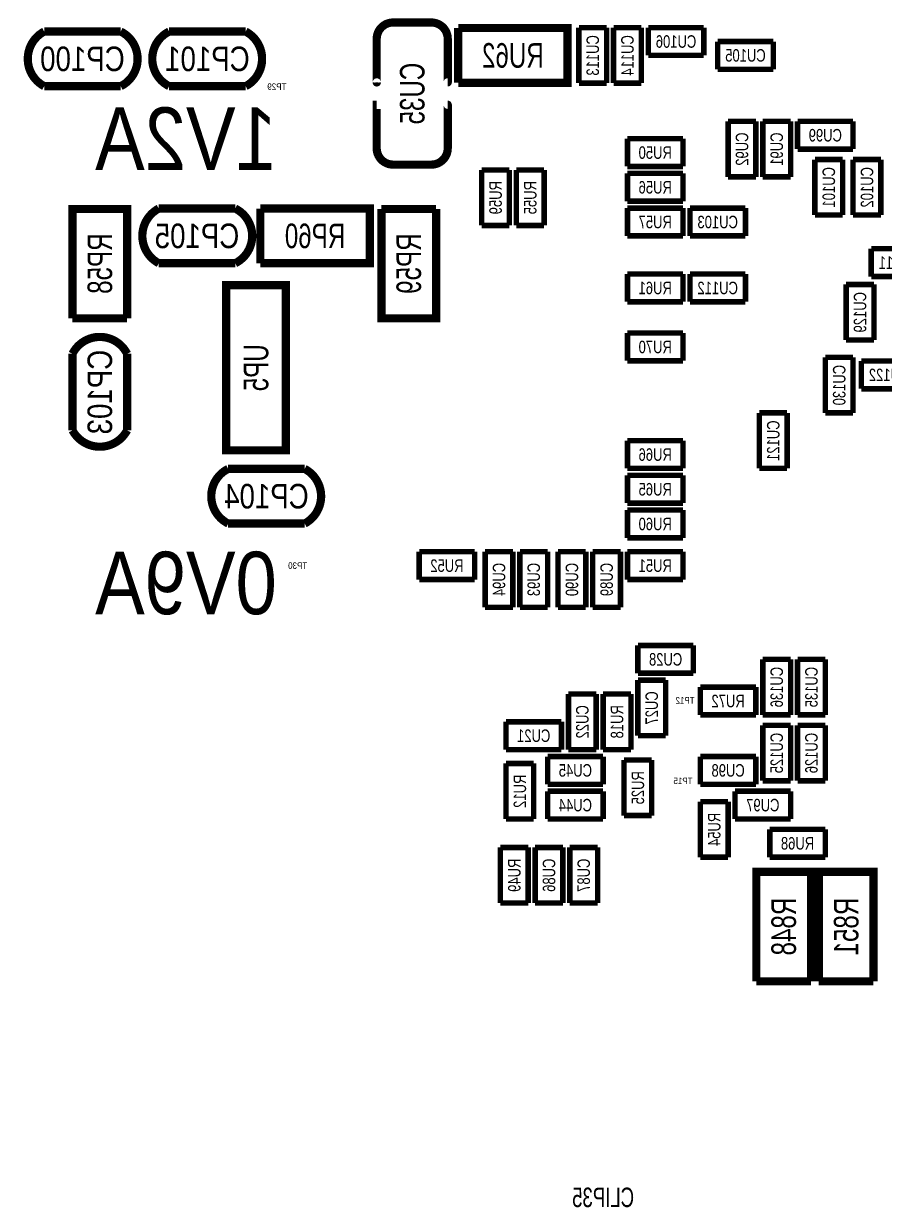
# Model space of a CAD drawing. Extents: x 0 to 194, y 0 to 132.
# Drawn here: x 133.54 to 149.29, y 53.79 to 75.45 of the extents above; entities that cross this region are included whole.
import ezdxf
from ezdxf.enums import TextEntityAlignment as Align

# ---------------------------------------------------------------- set-up
doc = ezdxf.new("R2010")
doc.units = 0
for name, color, linetype in [('BG_SILKSCREEN_BOTTOM', 254, 'CONTINUOUS'), ('PG_SILKSCREEN_BOTTOM', 152, 'CONTINUOUS'), ('PG_SILKSCREEN_BOTTOM_OUTLINE', 152, 'CONTINUOUS'), ('RD_ASSEMBLY_BOTTOM', 142, 'CONTINUOUS')]:
    doc.layers.add(name, color=color, linetype=linetype)

msp = doc.modelspace()

# ---------------------------------------------------------------- linework, layer by layer
at = {"layer": 'PG_SILKSCREEN_BOTTOM', "const_width": 0.14986}
msp.add_lwpolyline([(137.2489, 67.6402), (138.3411, 67.6402), (138.3411, 70.6628), (137.2489, 70.6628), (137.2489, 67.6402)], dxfattribs=at)
at = {"layer": 'PG_SILKSCREEN_BOTTOM_OUTLINE', "const_width": 0.150114}
for points in [[(133.919976, 75.303126, 0.600046), (133.919976, 74.302874)], [(135.320024, 75.303126, -0.618077), (135.320024, 74.302874)], [(136.205976, 74.302874, -0.618077), (136.205976, 75.303126)], [(137.606024, 74.302874, 0.600046), (137.606024, 75.303126)], [(140.0048, 74.372724, -0.919612), (140.002514, 74.372724), (140.002514, 75.167998, -0.41419), (140.302488, 75.467972), (141.002512, 75.467972, -0.41419), (141.302486, 75.167998), (141.302486, 74.37501, -0.414214), (141.3002, 74.372724)], [(140.0048, 73.963276), (140.002514, 73.963276), (140.002514, 73.168002, 0.41419), (140.302488, 72.868028), (141.002512, 72.868028, 0.41419), (141.302486, 73.168002), (141.302486, 73.96099, 0.414214), (141.3002, 73.963276)], [(136.015476, 72.064626, 0.600046), (136.015476, 71.064374)], [(137.415524, 72.064626, -0.618077), (137.415524, 71.064374)], [(134.437374, 69.407024, -0.618077), (135.437626, 69.407024)], [(134.437374, 68.006976, 0.600046), (135.437626, 68.006976)], [(137.285476, 66.301874, -0.618077), (137.285476, 67.302126)], [(138.685524, 66.301874, 0.600046), (138.685524, 67.302126)]]:
    msp.add_lwpolyline(points, format="xyb", dxfattribs=at)
at = {"layer": 'PG_SILKSCREEN_BOTTOM_OUTLINE'}
for points, const_width in [([(135.320024, 75.303126), (133.919976, 75.303126)], 0.150114), ([(136.205976, 75.303126), (137.606024, 75.303126)], 0.150114), ([(141.49324, 75.36688), (143.49476, 75.36688), (143.49476, 74.36612), (141.49324, 74.36612)], 0.150114), ([(141.49324, 74.36612), (141.49324, 75.36688)], 0.150114), ([(144.2085, 75.3745), (143.7005, 75.3745)], 0.100076), ([(143.7005, 75.3745), (143.7005, 74.3585)], 0.100076), ([(144.2085, 74.3585), (144.2085, 75.3745)], 0.100076), ([(144.8435, 75.3745), (144.3355, 75.3745)], 0.100076), ([(144.3355, 75.3745), (144.3355, 74.3585)], 0.100076), ([(144.8435, 74.3585), (144.8435, 75.3745)], 0.100076), ([(145.9865, 75.3745), (144.9705, 75.3745)], 0.100076), ([(144.9705, 75.3745), (144.9705, 74.8665)], 0.100076), ([(145.9865, 74.8665), (145.9865, 75.3745)], 0.100076), ([(147.2565, 75.1205), (146.2405, 75.1205)], 0.100076), ([(146.2405, 75.1205), (146.2405, 74.6125)], 0.100076), ([(147.2565, 74.6125), (147.2565, 75.1205)], 0.100076), ([(144.9705, 74.8665), (145.9865, 74.8665)], 0.100076), ([(146.2405, 74.6125), (147.2565, 74.6125)], 0.100076), ([(135.320024, 74.302874), (133.919976, 74.302874)], 0.150114), ([(136.205976, 74.302874), (137.606024, 74.302874)], 0.150114), ([(143.7005, 74.3585), (144.2085, 74.3585)], 0.100076), ([(144.3355, 74.3585), (144.8435, 74.3585)], 0.100076), ([(146.939, 73.66), (146.431, 73.66)], 0.100076), ([(146.431, 73.66), (146.431, 72.644)], 0.100076), ([(146.939, 72.644), (146.939, 73.66)], 0.100076), ([(147.574, 73.66), (147.066, 73.66)], 0.100076), ([(147.066, 73.66), (147.066, 72.644)], 0.100076), ([(147.574, 72.644), (147.574, 73.66)], 0.100076), ([(148.717, 73.66), (147.701, 73.66)], 0.100076), ([(147.701, 73.66), (147.701, 73.152)], 0.100076), ([(148.717, 73.152), (148.717, 73.66)], 0.100076), ([(145.6055, 73.3425), (144.5895, 73.3425)], 0.100076), ([(144.5895, 73.3425), (144.5895, 72.8345)], 0.100076), ([(145.6055, 72.8345), (145.6055, 73.3425)], 0.100076), ([(147.701, 73.152), (148.717, 73.152)], 0.100076), ([(148.5265, 72.9615), (148.0185, 72.9615)], 0.100076), ([(148.0185, 72.9615), (148.0185, 71.9455)], 0.100076), ([(148.5265, 71.9455), (148.5265, 72.9615)], 0.100076), ([(149.225, 72.9615), (148.717, 72.9615)], 0.100076), ([(148.717, 72.9615), (148.717, 71.9455)], 0.100076), ([(149.225, 71.9455), (149.225, 72.9615)], 0.100076), ([(142.4305, 72.771), (141.9225, 72.771)], 0.100076), ([(141.9225, 72.771), (141.9225, 71.755)], 0.100076), ([(142.4305, 71.755), (142.4305, 72.771)], 0.100076), ([(143.0655, 72.771), (142.5575, 72.771)], 0.100076), ([(142.5575, 72.771), (142.5575, 71.755)], 0.100076), ([(143.0655, 71.755), (143.0655, 72.771)], 0.100076), ([(144.5895, 72.8345), (145.6055, 72.8345)], 0.100076), ([(145.6055, 72.7075), (144.5895, 72.7075)], 0.100076), ([(144.5895, 72.7075), (144.5895, 72.1995)], 0.100076), ([(145.6055, 72.1995), (145.6055, 72.7075)], 0.100076), ([(146.431, 72.644), (146.939, 72.644)], 0.100076), ([(147.066, 72.644), (147.574, 72.644)], 0.100076), ([(134.43712, 70.05574), (134.43712, 72.05726), (135.43788, 72.05726), (135.43788, 70.05574)], 0.150114), ([(137.415524, 72.064626), (136.015476, 72.064626)], 0.150114), ([(137.87374, 72.06488), (139.87526, 72.06488), (139.87526, 71.06412), (137.87374, 71.06412)], 0.150114), ([(137.87374, 71.06412), (137.87374, 72.06488)], 0.150114), ([(141.08938, 72.05726), (141.08938, 70.05574), (140.08862, 70.05574), (140.08862, 72.05726)], 0.150114), ([(140.08862, 72.05726), (141.08938, 72.05726)], 0.150114), ([(144.5895, 72.1995), (145.6055, 72.1995)], 0.100076), ([(145.6055, 72.0725), (144.5895, 72.0725)], 0.100076), ([(144.5895, 72.0725), (144.5895, 71.5645)], 0.100076), ([(145.6055, 71.5645), (145.6055, 72.0725)], 0.100076), ([(146.7485, 72.0725), (145.7325, 72.0725)], 0.100076), ([(145.7325, 72.0725), (145.7325, 71.5645)], 0.100076), ([(146.7485, 71.5645), (146.7485, 72.0725)], 0.100076), ([(148.0185, 71.9455), (148.5265, 71.9455)], 0.100076), ([(148.717, 71.9455), (149.225, 71.9455)], 0.100076), ([(141.9225, 71.755), (142.4305, 71.755)], 0.100076), ([(142.5575, 71.755), (143.0655, 71.755)], 0.100076), ([(144.5895, 71.5645), (145.6055, 71.5645)], 0.100076), ([(145.7325, 71.5645), (146.7485, 71.5645)], 0.100076), ([(150.064978, 71.329042), (149.048978, 71.329042)], 0.100076), ([(149.048978, 71.329042), (149.048978, 70.821042)], 0.100076), ([(137.415524, 71.064374), (136.015476, 71.064374)], 0.150114), ([(145.6055, 70.866), (144.5895, 70.866)], 0.100076), ([(144.5895, 70.866), (144.5895, 70.358)], 0.100076), ([(145.6055, 70.358), (145.6055, 70.866)], 0.100076), ([(146.7485, 70.866), (145.7325, 70.866)], 0.100076), ([(145.7325, 70.866), (145.7325, 70.358)], 0.100076), ([(146.7485, 70.358), (146.7485, 70.866)], 0.100076), ([(149.048978, 70.821042), (150.064978, 70.821042)], 0.100076), ([(149.098, 70.6755), (148.59, 70.6755)], 0.100076), ([(148.59, 70.6755), (148.59, 69.6595)], 0.100076), ([(149.098, 69.6595), (149.098, 70.6755)], 0.100076), ([(144.5895, 70.358), (145.6055, 70.358)], 0.100076), ([(145.7325, 70.358), (146.7485, 70.358)], 0.100076), ([(135.43788, 70.05574), (134.43712, 70.05574)], 0.150114), ([(145.6055, 69.7865), (144.5895, 69.7865)], 0.100076), ([(144.5895, 69.7865), (144.5895, 69.2785)], 0.100076), ([(145.6055, 69.2785), (145.6055, 69.7865)], 0.100076), ([(148.59, 69.6595), (149.098, 69.6595)], 0.100076), ([(134.437374, 69.407024), (134.437374, 68.006976)], 0.150114), ([(135.437626, 69.407024), (135.437626, 68.006976)], 0.150114), ([(144.5895, 69.2785), (145.6055, 69.2785)], 0.100076), ([(148.209, 69.342), (148.209, 68.326)], 0.100076), ([(148.717, 69.342), (148.209, 69.342)], 0.100076), ([(148.717, 68.326), (148.717, 69.342)], 0.100076), ([(149.88413, 69.274944), (148.86813, 69.274944)], 0.100076), ([(148.86813, 69.274944), (148.86813, 68.766944)], 0.100076), ([(148.86813, 68.766944), (149.88413, 68.766944)], 0.100076), ([(147.5105, 68.326), (147.0025, 68.326)], 0.100076), ([(147.0025, 68.326), (147.0025, 67.31)], 0.100076), ([(147.5105, 67.31), (147.5105, 68.326)], 0.100076), ([(148.209, 68.326), (148.717, 68.326)], 0.100076), ([(145.6055, 67.818), (144.5895, 67.818)], 0.100076), ([(144.5895, 67.818), (144.5895, 67.31)], 0.100076), ([(145.6055, 67.31), (145.6055, 67.818)], 0.100076), ([(137.285476, 67.302126), (138.685524, 67.302126)], 0.150114), ([(144.5895, 67.31), (145.6055, 67.31)], 0.100076), ([(147.0025, 67.31), (147.5105, 67.31)], 0.100076), ([(145.6055, 67.183), (144.5895, 67.183)], 0.100076), ([(144.5895, 67.183), (144.5895, 66.675)], 0.100076), ([(145.6055, 66.675), (145.6055, 67.183)], 0.100076), ([(144.5895, 66.675), (145.6055, 66.675)], 0.100076), ([(145.6055, 66.548), (144.5895, 66.548)], 0.100076), ([(144.5895, 66.548), (144.5895, 66.04)], 0.100076), ([(145.6055, 66.04), (145.6055, 66.548)], 0.100076), ([(137.285476, 66.301874), (138.685524, 66.301874)], 0.150114), ([(144.5895, 66.04), (145.6055, 66.04)], 0.100076), ([(141.7955, 65.786), (140.7795, 65.786)], 0.100076), ([(140.7795, 65.786), (140.7795, 65.278)], 0.100076), ([(141.7955, 65.278), (141.7955, 65.786)], 0.100076), ([(141.986, 65.786), (141.986, 64.77)], 0.100076), ([(142.494, 65.786), (141.986, 65.786)], 0.100076), ([(142.494, 64.77), (142.494, 65.786)], 0.100076), ([(142.621, 65.786), (142.621, 64.77)], 0.100076), ([(143.129, 65.786), (142.621, 65.786)], 0.100076), ([(143.129, 64.77), (143.129, 65.786)], 0.100076), ([(143.3195, 65.786), (143.3195, 64.77)], 0.100076), ([(143.8275, 65.786), (143.3195, 65.786)], 0.100076), ([(143.8275, 64.77), (143.8275, 65.786)], 0.100076), ([(143.9545, 65.786), (143.9545, 64.77)], 0.100076), ([(144.4625, 65.786), (143.9545, 65.786)], 0.100076), ([(144.4625, 64.77), (144.4625, 65.786)], 0.100076), ([(145.6055, 65.786), (144.5895, 65.786)], 0.100076), ([(144.5895, 65.786), (144.5895, 65.278)], 0.100076), ([(145.6055, 65.278), (145.6055, 65.786)], 0.100076), ([(140.7795, 65.278), (141.7955, 65.278)], 0.100076), ([(144.5895, 65.278), (145.6055, 65.278)], 0.100076), ([(141.986, 64.77), (142.494, 64.77)], 0.100076), ([(142.621, 64.77), (143.129, 64.77)], 0.100076), ([(143.3195, 64.77), (143.8275, 64.77)], 0.100076), ([(143.9545, 64.77), (144.4625, 64.77)], 0.100076), ([(145.796, 64.0715), (144.78, 64.0715)], 0.100076), ([(144.78, 64.0715), (144.78, 63.5635)], 0.100076), ([(145.796, 63.5635), (145.796, 64.0715)], 0.100076), ([(147.574, 63.8175), (147.066, 63.8175)], 0.100076), ([(147.066, 63.8175), (147.066, 62.8015)], 0.100076), ([(147.574, 62.8015), (147.574, 63.8175)], 0.100076), ([(148.209, 63.8175), (147.701, 63.8175)], 0.100076), ([(147.701, 63.8175), (147.701, 62.8015)], 0.100076), ([(148.209, 62.8015), (148.209, 63.8175)], 0.100076), ([(144.78, 63.5635), (145.796, 63.5635)], 0.100076), ([(144.78, 63.4365), (144.78, 62.4205)], 0.100076), ([(145.288, 63.4365), (144.78, 63.4365)], 0.100076), ([(145.288, 62.4205), (145.288, 63.4365)], 0.100076), ([(143.51, 63.1825), (143.51, 62.1665)], 0.100076), ([(144.018, 63.1825), (143.51, 63.1825)], 0.100076), ([(144.018, 62.1665), (144.018, 63.1825)], 0.100076), ([(144.653, 63.1825), (144.145, 63.1825)], 0.100076), ([(144.145, 63.1825), (144.145, 62.1665)], 0.100076), ([(144.653, 62.1665), (144.653, 63.1825)], 0.100076), ([(146.939, 63.3095), (145.923, 63.3095)], 0.100076), ([(145.923, 63.3095), (145.923, 62.8015)], 0.100076), ([(146.939, 62.8015), (146.939, 63.3095)], 0.100076), ([(145.923, 62.8015), (146.939, 62.8015)], 0.100076), ([(147.066, 62.8015), (147.574, 62.8015)], 0.100076), ([(147.701, 62.8015), (148.209, 62.8015)], 0.100076), ([(143.383, 62.6745), (142.367, 62.6745)], 0.100076), ([(142.367, 62.6745), (142.367, 62.1665)], 0.100076), ([(143.383, 62.1665), (143.383, 62.6745)], 0.100076), ([(147.066, 62.611), (147.066, 61.595)], 0.100076), ([(147.574, 62.611), (147.066, 62.611)], 0.100076), ([(147.574, 61.595), (147.574, 62.611)], 0.100076), ([(147.701, 62.611), (147.701, 61.595)], 0.100076), ([(148.209, 62.611), (147.701, 62.611)], 0.100076), ([(148.209, 61.595), (148.209, 62.611)], 0.100076), ([(144.78, 62.4205), (145.288, 62.4205)], 0.100076), ([(142.367, 62.1665), (143.383, 62.1665)], 0.100076), ([(143.51, 62.1665), (144.018, 62.1665)], 0.100076), ([(144.145, 62.1665), (144.653, 62.1665)], 0.100076), ([(142.875, 61.9125), (142.367, 61.9125)], 0.100076), ([(142.367, 61.9125), (142.367, 60.8965)], 0.100076), ([(142.875, 60.8965), (142.875, 61.9125)], 0.100076), ([(144.145, 62.0395), (143.129, 62.0395)], 0.100076), ([(143.129, 62.0395), (143.129, 61.5315)], 0.100076), ([(144.145, 61.5315), (144.145, 62.0395)], 0.100076), ([(144.526, 61.976), (144.526, 60.96)], 0.100076), ([(145.034, 61.976), (144.526, 61.976)], 0.100076), ([(145.034, 60.96), (145.034, 61.976)], 0.100076), ([(146.939, 62.0395), (145.923, 62.0395)], 0.100076), ([(145.923, 62.0395), (145.923, 61.5315)], 0.100076), ([(146.939, 61.5315), (146.939, 62.0395)], 0.100076), ([(143.129, 61.5315), (144.145, 61.5315)], 0.100076), ([(145.923, 61.5315), (146.939, 61.5315)], 0.100076), ([(147.066, 61.595), (147.574, 61.595)], 0.100076), ([(147.701, 61.595), (148.209, 61.595)], 0.100076), ([(144.145, 61.4045), (143.129, 61.4045)], 0.100076), ([(143.129, 61.4045), (143.129, 60.8965)], 0.100076), ([(144.145, 60.8965), (144.145, 61.4045)], 0.100076), ([(147.574, 61.4045), (146.558, 61.4045)], 0.100076), ([(146.558, 61.4045), (146.558, 60.8965)], 0.100076), ([(147.574, 60.8965), (147.574, 61.4045)], 0.100076), ([(146.431, 61.214), (145.923, 61.214)], 0.100076), ([(145.923, 61.214), (145.923, 60.198)], 0.100076), ([(146.431, 60.198), (146.431, 61.214)], 0.100076), ([(142.367, 60.8965), (142.875, 60.8965)], 0.100076), ([(143.129, 60.8965), (144.145, 60.8965)], 0.100076), ([(144.526, 60.96), (145.034, 60.96)], 0.100076), ([(146.558, 60.8965), (147.574, 60.8965)], 0.100076), ([(148.209, 60.706), (147.193, 60.706)], 0.100076), ([(147.193, 60.706), (147.193, 60.198)], 0.100076), ([(148.209, 60.198), (148.209, 60.706)], 0.100076), ([(142.2654, 60.3758), (142.2654, 59.3598)], 0.100076), ([(142.7734, 60.3758), (142.2654, 60.3758)], 0.100076), ([(142.7734, 59.3598), (142.7734, 60.3758)], 0.100076), ([(143.4084, 60.3758), (142.9004, 60.3758)], 0.100076), ([(142.9004, 60.3758), (142.9004, 59.3598)], 0.100076), ([(143.4084, 59.3598), (143.4084, 60.3758)], 0.100076), ([(144.0434, 60.3758), (143.5354, 60.3758)], 0.100076), ([(143.5354, 60.3758), (143.5354, 59.3598)], 0.100076), ([(144.0434, 59.3598), (144.0434, 60.3758)], 0.100076), ([(145.923, 60.198), (146.431, 60.198)], 0.100076), ([(147.193, 60.198), (148.209, 60.198)], 0.100076), ([(146.94662, 57.92724), (146.94662, 59.92876), (147.94738, 59.92876), (147.94738, 57.92724)], 0.150114), ([(148.08962, 57.92724), (148.08962, 59.92876), (149.09038, 59.92876), (149.09038, 57.92724)], 0.150114), ([(142.2654, 59.3598), (142.7734, 59.3598)], 0.100076), ([(142.9004, 59.3598), (143.4084, 59.3598)], 0.100076), ([(143.5354, 59.3598), (144.0434, 59.3598)], 0.100076), ([(147.94738, 57.92724), (146.94662, 57.92724)], 0.150114), ([(149.09038, 57.92724), (148.08962, 57.92724)], 0.150114)]:
    msp.add_lwpolyline(points, dxfattribs=dict(at, const_width=const_width))

# ---------------------------------------------------------------- texts
at = {"layer": 'BG_SILKSCREEN_BOTTOM', "text_generation_flag": 2, "width": 0.888889}
for s, p in [('1V2A', (138.176, 72.771)), ('0V9A', (138.176, 64.643))]:
    msp.add_text(s, height=1.143, dxfattribs=at).set_placement(p)
at = {"layer": 'RD_ASSEMBLY_BOTTOM', "text_generation_flag": 2}
for s, height, width, p in [('CU113', 0.2286, 0.777778, (144.0688, 74.8665)), ('CU114', 0.2286, 0.777778, (144.7038, 74.8665)), ('CU35', 0.44958, 0.734463, (140.87729, 74.168)), ('CU92', 0.2286, 0.777778, (146.7993, 73.152)), ('CU91', 0.2286, 0.777778, (147.4343, 73.152)), ('CU101', 0.2286, 0.777778, (148.3868, 72.4535)), ('CU102', 0.2286, 0.777778, (149.0853, 72.4535)), ('RU59', 0.2286, 0.777778, (142.2908, 72.263)), ('RU55', 0.2286, 0.777778, (142.9258, 72.263)), ('RP58', 0.44958, 0.734463, (135.16229, 71.0565)), ('RP59', 0.44958, 0.734463, (140.81379, 71.0565)), ('CU129', 0.2286, 0.777778, (148.9583, 70.1675)), ('UP5', 0.44958, 0.734463, (138.01979, 69.1515)), ('CP103', 0.44958, 0.841808, (135.16229, 68.707)), ('CU130', 0.2286, 0.777778, (148.5773, 68.834)), ('CU121', 0.2286, 0.777778, (147.3708, 67.818)), ('CU94', 0.2286, 0.777778, (142.3543, 65.278)), ('CU93', 0.2286, 0.777778, (142.9893, 65.278)), ('CU90', 0.2286, 0.777778, (143.6878, 65.278)), ('CU89', 0.2286, 0.777778, (144.3228, 65.278)), ('CU136', 0.2286, 0.777778, (147.4343, 63.3095)), ('CU135', 0.2286, 0.777778, (148.0693, 63.3095)), ('CU27', 0.2286, 0.777778, (145.1483, 62.9285)), ('CU22', 0.2286, 0.777778, (143.8783, 62.6745)), ('RU18', 0.2286, 0.777778, (144.5133, 62.6745)), ('CU125', 0.2286, 0.777778, (147.4343, 62.103)), ('CU126', 0.2286, 0.777778, (148.0693, 62.103)), ('RU25', 0.2286, 0.777778, (144.8943, 61.468)), ('RU12', 0.2286, 0.777778, (142.7353, 61.4045)), ('RU54', 0.2286, 0.777778, (146.2913, 60.706)), ('RU49', 0.2286, 0.777778, (142.6337, 59.8678)), ('CU86', 0.2286, 0.777778, (143.2687, 59.8678)), ('CU87', 0.2286, 0.777778, (143.9037, 59.8678)), ('R848', 0.44958, 0.734463, (147.67179, 58.928)), ('R851', 0.44958, 0.734463, (148.81479, 58.928))]:
    msp.add_text(s, height=height, rotation=90, dxfattribs=dict(at, width=width)).set_placement(p, align=Align.CENTER)
for s, height, width, p in [('CU106', 0.2286, 0.777778, (145.4785, 75.0062)), ('CP100', 0.44958, 0.841808, (134.62, 74.57821)), ('CP101', 0.44958, 0.841808, (136.906, 74.57821)), ('RU62', 0.44958, 0.734463, (142.494, 74.64171)), ('CU105', 0.2286, 0.777778, (146.7485, 74.7522)), ('TP29', 0.11938, 0.914894, (138.176, 74.23531)), ('CU99', 0.2286, 0.777778, (148.209, 73.2917)), ('RU50', 0.2286, 0.777778, (145.0975, 72.9742)), ('RU56', 0.2286, 0.777778, (145.0975, 72.3392)), ('RU57', 0.2286, 0.777778, (145.0975, 71.7042)), ('CU103', 0.2286, 0.777778, (146.2405, 71.7042)), ('CP105', 0.44958, 0.841808, (136.7155, 71.33971)), ('RP60', 0.44958, 0.734463, (138.8745, 71.33971)), ('CU111', 0.2286, 0.777778, (149.556978, 70.960742)), ('RU61', 0.2286, 0.777778, (145.0975, 70.4977)), ('CU112', 0.2286, 0.777778, (146.2405, 70.4977)), ('RU70', 0.2286, 0.777778, (145.0975, 69.4182)), ('CU122', 0.2286, 0.777778, (149.37613, 68.906644)), ('RU66', 0.2286, 0.777778, (145.0975, 67.4497)), ('CP104', 0.44958, 0.841808, (137.9855, 66.57721)), ('RU65', 0.2286, 0.777778, (145.0975, 66.8147)), ('RU60', 0.2286, 0.777778, (145.0975, 66.1797)), ('RU52', 0.2286, 0.777778, (141.2875, 65.4177)), ('RU51', 0.2286, 0.777778, (145.0975, 65.4177)), ('TP30', 0.11938, 0.914894, (138.557, 65.47231)), ('CU28', 0.2286, 0.777778, (145.288, 63.7032)), ('TP12', 0.11938, 0.914894, (145.6436, 63.00851)), ('RU72', 0.2286, 0.777778, (146.431, 62.9412)), ('CU21', 0.2286, 0.777778, (142.875, 62.3062)), ('CU45', 0.2286, 0.777778, (143.637, 61.6712)), ('CU98', 0.2286, 0.777778, (146.431, 61.6712)), ('TP15', 0.11938, 0.914894, (145.6055, 61.53531)), ('CU44', 0.2286, 0.777778, (143.637, 61.0362)), ('CU97', 0.2286, 0.777778, (147.066, 61.0362)), ('RU68', 0.2286, 0.777778, (147.701, 60.3377)), ('CLIP35', 0.3556, 0.714286, (144.145, 53.7972))]:
    msp.add_text(s, height=height, dxfattribs=dict(at, width=width)).set_placement(p, align=Align.CENTER)

doc.saveas('drawing.dxf')
